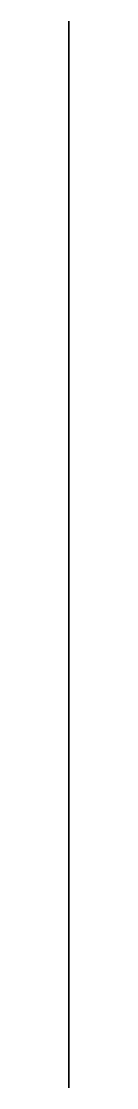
# Model space of a CAD drawing. Header units: millimetres. Extents: x 0 to 0, y 0 to 232.
import ezdxf

# ---------------------------------------------------------------- set-up
doc = ezdxf.new("R2010")
doc.units = ezdxf.units.MM
doc.layers.add('Sketch002', color=7, linetype='CONTINUOUS')

msp = doc.modelspace()

# ---------------------------------------------------------------- linework, layer by layer
at = {"layer": 'Sketch002'}
for p, q in [((0, 0, 127), (0, 231.775, 127)), ((0, 231.775, 127), (0, 231.775)), ((0, 231.775), (0, 0)), ((0, 0), (0, 0, 127))]:
    msp.add_line(p, q, dxfattribs=at)

doc.saveas('drawing.dxf')
